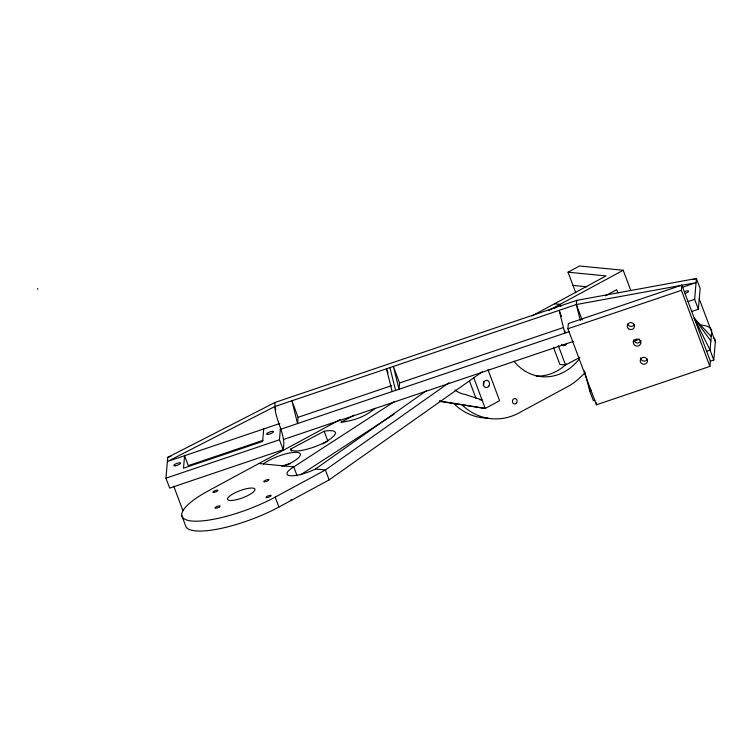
<?xml version="1.0" encoding="UTF-8"?>
<svg xmlns="http://www.w3.org/2000/svg" width="753" height="753" viewBox="0 0 753 753"><rect width="100%" height="100%" fill="white"/><g stroke="black" fill="none" stroke-linecap="round" stroke-linejoin="round"><path stroke-width="1.13" d="M37.65 289.293L37.716 288.512M275.052 402.431C273.32 418.809 286.742 433.399 283.184 449.701L169.67 488.104L165.952 478.183L167.74 457.372L275.052 402.431L576.723 300.362L696.421 278.497L700.139 288.418L698.36 309.238L691.678 311.497M263.691 428.946L262.628 441.437L183.506 468.206L184.579 455.716L188.297 465.636L262.957 440.373M283.184 449.701L279.467 439.78L280.54 427.29M298.094 417.313L297.557 423.553L291.9 400.775L298.094 417.313L391.569 385.677M399.561 382.976L399.024 389.226L393.367 366.438L399.561 382.976L563.131 327.64M565.004 331.047L564.825 333.127L559.168 310.349L561.484 316.552M567.903 328.75L568.346 323.545L681.86 285.133L710.352 361.195L709.9 366.4L596.395 404.803L567.903 328.75L681.418 290.338L681.86 285.133M580.328 320.477L576.365 304.532L576.723 300.362M589.881 388.567L589.684 390.845L593.402 400.765L595.115 400.182M596.395 404.803L596.574 402.723M640.596 343.377L640.859 340.252M698.36 309.238L694.643 299.317L696.421 278.497L693.089 279.627M710.352 361.195L713.788 360.028L715.35 341.815L699.245 298.828M374.928 408.295C365.76 416.682 353.119 420.861 340.94 422.292L354.155 415.251M394.403 401.613L293.783 466.898A21.046 5.469 -20.5 0 0 290.281 475.708A21.046 5.469 -20.5 0 0 315.46 469.015L426.537 390.638M448.986 382.778L325.409 469.985L275.203 497.112A63.996 16.641 -20.5 0 1 191.751 521.01A63.996 16.641 -20.5 0 1 208.713 490.636L340.271 419.534M554.359 308.429L560.11 304.372L560.853 306.349M181.859 515.749L185.567 525.669A63.996 16.641 -20.5 0 0 278.921 507.033L329.127 479.906L482.4 371.747M300.456 474.898L394.177 414.094M575.744 292.738L568.044 272.2L579.528 265.997L623.22 270.261L630.816 290.526M531.769 316.044L606.043 275.909L568.044 272.2M548.786 310.481L623.22 270.261M605.337 295.825L616.698 289.689L617.874 292.823M553.455 347.312L559.884 364.48L565.578 365.036L579.923 357.28M290.592 449.117L324.157 431.234A23.861 6.203 -20.5 0 1 334.276 435.526L330.671 438.745L325.014 442.218A23.861 6.203 -20.5 0 1 290.592 449.117L291.336 451.094M322.783 443.865L327.866 441.154L324.157 431.234M682.096 287.382L696.064 282.657L576.365 304.532L274.704 406.592L167.382 461.533L279.815 423.487M167.74 457.372L171.082 456.243M280.361 429.37L569.127 331.678M165.952 478.183L279.467 439.78M687.96 301.577L694.643 299.317M284.069 439.291L573.494 341.373M591.406 390.261L589.684 390.845L584.488 370.965M706.634 351.274L710.07 350.107L711.632 331.894A63.996 16.641 -20.5 0 0 700.149 325.014M573.005 285.434L586.822 286.78M554.406 303.817L560.11 304.372M479.793 399.739L482.071 399.956L464.949 394.393A29.254 24.953 -84.4 0 1 454.925 389.979M258.919 463.5L293.783 466.898L297.124 475.83M315.46 469.015L325.409 469.985L329.127 479.906M290.78 499.907L291.919 500.011M439.328 400.954L485.252 408.446L499.597 400.69L487.944 369.591M439.366 401.33L485.252 408.446L473.59 377.309M713.788 360.028L710.07 350.107L694.247 318.208L711.227 336.61M694.247 318.208L710.851 341.005M483.407 381.489L483.595 381.846A3.661 3.116 -84.4 0 1 483.238 385.48M681.418 290.338L709.9 366.4M576.365 304.532L582.173 320.034M558.35 345.731L565.578 365.036M469.505 381.074L475.971 398.328M386.882 369.808L388.04 372.904M274.704 406.592L275.862 409.688M275.203 497.112L278.921 507.033M173.755 486.231L182.951 510.769M389.932 367.605L395.589 390.383M386.487 368.772L392.153 391.551M633.047 341.787A63.996 16.641 -20.5 0 1 639.401 339.095M640.671 340.893A3.661 3.501 4.9 0 1 638.666 342.756L637.744 342.973A3.661 3.501 4.9 0 1 633.687 339.885M647.429 359.19A3.661 3.501 4.9 0 1 640.483 357.939M634.431 324.468A3.661 3.501 4.9 0 1 627.682 324.119M713.703 337.796A63.996 16.641 -20.5 0 1 715.35 341.815M487.888 418.15A63.996 54.583 -84.4 0 1 453.786 403.57M566.501 363.915A51.901 44.267 -84.4 0 1 536.155 376.086M462.22 405.123A63.996 54.583 -84.4 0 0 519.118 412.851L569.315 385.715A73.606 62.781 -84.4 0 0 584.836 372.744M579.49 358.569A51.901 44.267 -84.4 0 1 513.857 361.158M684.411 291.693A3.661 0.951 -20.5 0 1 688.637 291.11A3.661 0.951 -20.5 0 1 685.126 293.435M566.793 343.33A3.661 3.116 -84.4 0 1 561.437 344.441M263.371 463.933A21.649 5.629 -20.5 0 1 297.068 452.393A21.649 5.629 -20.5 0 1 284.286 465.975M281.848 466.22A21.649 5.629 -20.5 0 1 290.526 463.528M633.687 341.213L633.424 342.088A3.661 3.501 4.9 0 0 637.48 346.098L638.403 345.881A3.661 3.501 4.9 0 0 640.408 344.017L640.662 343.142A3.661 3.501 4.9 0 0 636.614 339.132L635.683 339.349A3.661 3.501 4.9 0 0 633.687 341.213M219.509 506.882L219.001 507.193A2.739 0.715 -20.5 0 1 215.424 508.219A2.739 0.715 -20.5 0 1 216.149 506.91L216.751 506.618A2.739 0.715 -20.5 0 1 219.725 505.894A2.739 0.715 -20.5 0 1 219.509 506.882M268.661 479.557L268.294 479.529A2.739 0.715 -20.5 0 0 264.915 480.555A2.739 0.715 -20.5 0 0 264.021 481.835L264.397 481.864A2.739 0.715 -20.5 0 0 267.767 480.838A2.739 0.715 -20.5 0 0 268.661 479.557M229.891 500.472L228.263 500.096A14.627 3.803 -20.5 0 1 242.57 489.779A14.627 3.803 -20.5 0 1 253.093 492.217A14.627 3.803 -20.5 0 1 229.891 500.472M641.5 363.454A3.661 3.501 4.9 0 0 647.458 361.44A3.661 3.501 4.9 0 0 642.62 357.487A3.661 3.501 4.9 0 0 641.5 363.454M628.491 328.741A3.661 3.501 4.9 0 0 634.45 326.727A3.661 3.501 4.9 0 0 629.612 322.773A3.661 3.501 4.9 0 0 628.491 328.741M516.662 402.836A2.739 2.344 -84.4 0 0 515.052 398.544A2.739 2.344 -84.4 0 0 512.624 402.441A2.739 2.344 -84.4 0 0 516.662 402.836M175.364 465.768A3.661 0.951 -20.5 0 0 180.607 463.123A3.661 0.951 -20.5 0 0 175.524 463.97A3.661 0.951 -20.5 0 0 175.364 465.768M268.237 434.349A3.661 0.951 -20.5 0 0 273.48 431.704A3.661 0.951 -20.5 0 0 268.397 432.542A3.661 0.951 -20.5 0 0 268.237 434.349M488.932 386.035A3.661 3.116 -84.4 0 0 486.786 380.312A3.661 3.116 -84.4 0 0 483.558 385.498A3.661 3.116 -84.4 0 0 488.932 386.035M214.21 492.358A2.739 0.715 -20.5 0 0 217.937 490.344A2.739 0.715 -20.5 0 0 213.937 491.144A2.739 0.715 -20.5 0 0 214.21 492.358M267.409 497.545A2.739 0.715 -20.5 0 0 271.127 495.53A2.739 0.715 -20.5 0 0 267.127 496.331A2.739 0.715 -20.5 0 0 267.409 497.545"/></g></svg>
